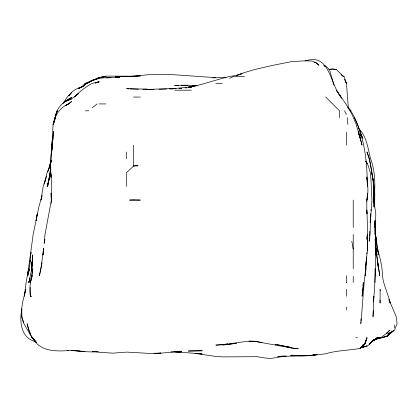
<?xml version="1.0" encoding="UTF-8"?>
<svg xmlns="http://www.w3.org/2000/svg" width="418" height="418" viewBox="0 0 418 418"><rect width="100%" height="100%" fill="white"/><g stroke="black" fill="none" stroke-linecap="round" stroke-linejoin="round"><path stroke-width="0.63" d="M375.594 248.156L375.594 255.022L375.427 227.549L375.395 234.42L376.127 240.036M369.836 231.295L369.695 235.668M51.44 201.33L51.78 186.344L50.709 172.608L51.027 176.495C49.549 161.421 52.48 146.399 53.525 131.398L52.104 147.632M50.855 162.618L51.027 154.827L52.02 146.384M358.743 128.723C366.957 136.639 367.819 148.515 370.661 158.871C374.727 169.823 375.244 181.663 374.57 193.21L374.528 186.344L374.638 205.698L374.147 200.081L374.533 205.698L373.833 199.903L373.833 185.273L373.164 179.474L373.833 186.344L373.833 193.21M374.643 206.947L373.833 199.527L373.995 206.947L373.833 186.177L373.833 199.903L375.772 213.812L375.395 234.42L378.713 255.022L377.093 248.156C380.014 257.086 382.256 266.182 382.496 275.629C383.374 285.243 388.259 293.744 390.161 303.102L388.933 299.664M43.509 251.275L43.577 248.156L43.033 255.022L43.258 252.524M374.774 234.42L375.312 220.683L374.946 227.549L374.873 220.683L375.881 248.156L375.516 268.758L374.512 289.366L373.478 301.885L373.833 296.231L373.044 316.839L373.253 310.595M380.108 290.615L380.14 289.366L380.082 303.102L380.025 299.978M30.174 261.893L30.368 255.022L33.163 234.42L38.837 206.947L42.009 195.708M366.555 256.898L365.99 268.758L365.207 275.629L365.766 268.758C363.362 287.004 362.578 305.391 360.833 323.704L360.891 322.456M51.67 193.21L51.304 201.246L51.069 193.21L51.398 200.081L45.003 234.42L44.162 243.401L44.914 239.415M370.761 214.439L370.515 220.683L371.931 200.081L370.965 179.474L370.301 172.608L368.279 165.737L366.069 161.149M360.948 321.207L361.058 318.709M370.134 222.554L370.599 213.812L370.04 234.42L369.188 241.285L369.585 236.917M374.915 282.495L375.165 268.758L375.291 275.629M367.129 236.191L366.962 239.148C368.373 226.148 366.278 213.117 366.899 200.081L367.699 193.21L366.785 201.33M370.965 210.693L371.032 209.444M51.1 162.471L51.205 160.674M51.869 151.379L52.025 148.881M362.965 287.49L362.092 296.231L362.97 289.366L363.273 282.495L363.043 286.241M366.199 260.644L365.436 268.758L367.636 248.156L367.218 237.539M373.833 186.794L373.859 186.344C372.077 174.844 371.074 162.968 366.988 152L369.528 158.871L372.945 178.852M373.467 191.961L373.833 186.344M50.447 171.359L50.792 166.986M51.121 203.582L51.215 202.416M25.566 290.615L25.676 289.366M52.036 143.886L51.404 152L52.041 146.384M52.145 142.637L52.537 138.264L51.748 145.135L51.545 153.249L53.065 124.527L55.009 117.662L54.721 119.532M25.488 290.615L25.602 289.366M52.26 145.135L52.882 138.264M43.367 251.275L43.65 248.156L40.938 268.758L39.397 275.629L42.061 262.514M51.795 149.503L52.025 147.005M50.473 171.359L50.782 168.235L50.008 172.608M50.557 171.354L50.761 169.473M30.279 287.495L30.425 296.231L31.407 296.231L30.425 296.231C28.414 286.821 31.993 277.97 32.573 268.758L31.82 277.5M50.813 167.613L47.662 186.344L50.348 172.608L48.943 179.474M30.279 260.08L29.412 268.758L27.818 275.629L29.396 269.385M367.208 250.722L367.537 248.156L367.234 234.42M54.471 120.781L54.904 117.662L57.276 110.791L55.213 117.662C56.028 108.147 63.499 101.349 71.635 97.425L64.764 101.746L63.536 103.053M51.91 149.503L52.083 148.254M50.761 169.4L50.306 172.608L50.824 169.509M366.962 199.715C368.551 192.395 367.887 184.928 366.795 177.603M366.753 253.836L366.962 252.644M31.402 271.256L31.867 268.758L31.742 261.893L31.721 268.758L28.936 282.495L29.887 278.127M49.199 178.852L49.93 175.105M50.176 173.857L50.421 172.608M46.67 176.041L44.162 184.035L47.103 172.608L50.113 165.737L48.389 170.314M51.027 160.366L49.826 165.737L51.027 160.799L47.72 171.981M42.056 195.708L41.058 200.081L43.195 186.344L45.614 179.474M29.861 278.127L28.868 282.495L29.96 278.106M48.953 179.474L47.192 186.344L49.078 179.474M22.023 308.719C19.035 320.721 20.963 338.596 35.577 341.553M31.078 252.524L30.425 255.022L31.198 252.733M54.878 119.532L53.41 124.527C54.35 115.478 60.145 107.395 68.604 103.925L65.312 105.832L71.635 101.517L68.667 103.925M361.601 346.726L364.611 344.312L366.962 338.162L364.668 344.312L360.097 348.335L364.715 344.312L366.962 337.441L364.668 344.312L360.097 348.387C348.69 350.524 336.965 350.378 325.753 353.738C314.393 355.237 302.857 356.711 291.414 355.164L305.15 355.843L277.677 356.429L284.548 355.937M30.425 254.761L27.499 275.629L28.638 268.758L26.12 282.495L24.338 296.231L25.733 289.366L22.431 303.102L21.553 309.968L21.762 316.839L23.56 322.989L31.768 337.441L36.016 342.128L31.768 337.441M55.427 117.662L53.065 124.527L54.878 119.376M63.055 103.445L67.241 97.054L71.635 92.514L68.97 95.696M83.166 86.265L85.371 83.297L99.108 77.607L105.973 76.102L133.446 76.207L147.183 74.806L167.79 74.284L215.866 77.691M83.187 86.265L85.371 83.318L82.513 86.526M68.97 95.586C71.776 90.946 76.86 88.313 81.938 86.897M390.093 330.575L389.294 330.575L387.57 332.592L380.699 337.791L374.403 339.829L380.699 337.441L372.114 341.145L373.833 340.581L378.624 337.441L371.545 341.475L373.833 340.592L377.229 337.441L373.833 340.581L371.957 341.166M389.294 330.575L387.57 332.498L386.425 333.109M390.443 332.765L387.57 335.837L380.699 338.037L376.952 338.423M390.673 332.874L387.57 336.098L380.699 338.037M83.621 85.685L85.371 83.882L81.709 87.247M390.673 332.832L387.57 335.994L390.741 333.073M373.833 339.902L369.204 344.312L373.833 339.338L369.455 344.312L366.962 346.235L360.718 347.755L366.962 345.905L360.097 348.157M133.446 165.737L138.097 165.737L133.446 166.165L126.581 172.608L126.581 186.344M391.65 332.242L393.009 330.988M83.898 85.727L85.371 84.509L81.672 87.048M92.237 107.807L97.18 103.925M372.778 340.68L373.833 340.022L372.778 340.618M99.108 78.333L92.237 80.287L87.346 83.318L92.237 80.298L99.108 78.333L105.973 77.649L119.71 77.387L115.342 77.549M92.237 80.287L78.5 88.7L81.938 86.981L78.5 88.24L84.227 85.763M99.108 77.607L92.812 80.59L99.108 77.555L105.973 76.551L99.73 77.513M229.602 78.328L233.578 76.452L244.525 76.452M91.087 81.332L86.474 83.318L91.087 81.353M95.576 83.078L99.108 81.604L95.518 82.889M71.635 99.056L64.764 101.71L71.635 98.721L78.5 93.559L74.409 97.054C79.692 91.678 85.497 86.808 92.237 83.354L99.108 81.844L95.518 82.952M383.128 337.441L387.57 335.837L393.897 330.575L387.57 334.086L394.435 330.413L397.1 323.704L396.301 316.839L388.991 299.664M241.62 73.876L236.468 75.527L243.339 72.91L254.51 69.587L270.812 65.751L291.414 61.645L305.15 60.803L312.021 61.065L316.207 62.716L318.887 65.276L316.024 62.716L314.305 62.319M242.09 73.683L236.468 75.303L229.602 76.484C215.777 79.781 202.39 84.786 188.393 87.44L191.512 86.944L188.393 86.928L191.512 87.059M315.768 354.673L312.021 355.629L305.15 355.781L317.016 354.683M305.15 61.049C329.619 52.328 329.886 83.694 340.665 96.605L336.349 90.189C342.352 98.956 348.941 107.426 353.226 117.228L356.261 124.527L362.035 145.135L360.358 138.264L358.895 134.23M315.141 354.663L312.021 355.321L317.016 354.673M228.792 344.312L236.468 343.209L222.731 345.148M328.982 69.378L332.623 68.761L336.359 69.587L343.429 76.452L343.983 76.452L346.36 83.318L344.662 79.316M227.732 343.789L222.731 344.584M191.512 86.918L174.656 88.475L147.183 89.421L154.054 89.395M185.268 87.963L186.517 87.848M286.419 355.953L270.812 358.456L265.393 358.043L257.075 356.69L222.731 356.899L215.866 356.481L195.258 353.414L202.129 353.91L174.656 351.804L180.9 352.113L170.91 351.966M290.165 355.613L291.414 355.504M222.11 344.631L215.866 345.101C229.691 344.777 243.208 340.466 257.075 341.36L248.956 341.051M172.159 88.82L175.905 88.527M180.278 88.391L181.527 88.318L179.029 88.412M212.741 77.858L225.856 77.534M179.651 88.397L181.527 88.302M105.973 77.947L110.969 77.722M170.288 88.825L175.905 88.621L169.661 88.825L174.656 88.726M129.078 76.358L119.71 76.64L140.317 75.966L130.949 76.29M180.278 88.407L181.527 88.37M159.049 89.248L166.542 89.055M98.481 351.752C89.483 352.348 80.575 351.261 71.635 350.493C60.051 351.031 47.009 352.343 37.474 344.312L32.405 337.441L36.167 342.19M142.815 89.248L147.183 89.154L126.581 88.679L129.078 88.825M119.71 76.358L115.258 76.452L127.824 76.311M67.261 350.31L68.51 350.305M328.773 69.587L336.359 69.587M215.866 83.318L222.345 83.318M174.656 90.189L191.35 90.189M133.446 97.054L140.317 97.054M99.108 103.925L105.973 103.925M85.371 110.791L88.867 110.791M355.791 337.441L357.4 337.441M362.808 344.312L364.715 344.312M181.527 351.287L179.651 351.256L181.527 351.256C172.336 351.595 163.286 353.586 154.054 353.294L160.92 353.079L154.054 353.68L126.581 352.102L112.844 353.168L99.108 352.238L92.237 351.298L95.983 351.538M126.581 76.295L127.824 76.332M138.442 89.243L130.327 88.898M187.766 85.471L181.527 85.251L186.517 85.491M178.402 85.481L174.656 85.345L188.393 85.183L197.134 85.868M83.046 351.329L84.791 351.423L71.635 350.493M192.761 85.747L195.258 85.894M74.132 350.514L77.252 350.796M292.041 347.99L298.285 348.764L291.414 347.99L257.075 341.762L262.07 342.405M78.5 350.911L80.141 351.177M323.882 65.595L325.753 66.034L329.525 69.587L333.956 85.194M286.419 346.684L291.414 347.912M324.504 66.086L325.753 66.457L324.039 65.652M341.177 74.796L343.983 76.452M341.95 75.459L343.429 76.452M325.753 97.054L339.489 110.791L339.489 117.662M347.598 107.16C354.015 113.748 356.92 122.918 360.008 131.398L362.74 138.264L360.097 132.302M32.557 337.441L33.738 338.826M36.1 342.19C30.911 337.326 28.612 330.471 27.128 323.704L29.056 330.575L30.425 333.501M344.594 110.791L346.36 114.459M354.375 117.662L357.547 124.527L360.097 131.754L361.1 136.487M345.038 79.995L346.459 83.318L348.44 108.92M360.097 137.632L360.363 138.264M366.058 161.567L366.962 163.72M346.214 282.495L346.36 282.887L346.36 275.629M23.56 322.346L21.861 316.839L21.773 309.968M375.118 239.483L375.437 240.684L375.118 239.415M371.477 172.608L373.169 179.474L373.833 184.615L373.075 179.474M361.063 136.508L360.097 132.412C366.173 149.743 366.957 168.188 367.495 186.344L366.779 176.845M351.784 241.285L353.226 249.133M376.022 237.539L377.067 247.529M377.663 261.893L379.774 275.629L377.663 261.893L378.405 268.758L376.717 255.022L377.579 261.266M375.531 243.783L376.984 255.022L376.399 251.275M376.007 248.778L376.2 250.027M375.118 228.798L376.216 240.036M366.811 210.803L367.067 213.812L366.79 209.893M51.205 177.765L50.876 173.757M367.234 240.151L367.636 248.156M373.169 179.474L373.833 187.672M375.165 240.036L375.348 243.161L375.254 241.285M373.467 194.427L373.833 199.903M367.354 241.285L367.218 238.788L367.349 241.285M347.52 117.662L347.807 124.527M373.708 193.21L373.833 198.284M394.435 324.99L394.435 327.968M353.226 200.081L353.226 227.549M353.226 234.42L353.226 268.758M353.226 276.371L353.226 282.495M346.36 132.177L346.36 145.135M346.36 289.366L346.36 296.231M346.36 307.026L346.36 309.968M133.446 145.135L133.446 166.165M126.581 152L126.581 158.871M51.56 152L51.56 155.747L51.56 152M374.737 193.21L374.695 200.081L374.747 193.21L374.063 186.344L374.737 193.21M32.719 255.022L32.547 261.893L31.721 268.758L32.547 261.893L32.719 255.022M37.286 213.812L36.079 220.683L37.296 213.812M32.092 275.629L30.425 282.495L32.097 275.629M194.009 86.547L192.761 86.745L194.009 86.542M202.129 350.77L188.393 351.005L202.129 350.77M133.446 199.945L129.549 200.081L140.317 200.081L133.446 199.945M350.927 110.791L348.178 108.178L350.927 110.791M195.258 85.591L192.761 85.585L195.258 85.591M291.414 347.562L275.164 344.312L291.414 347.562M360.097 130.98L359.261 129.988L360.097 130.98M341.485 98.115L340.858 97.054L341.485 98.115M366.962 163.569L365.917 161.217L366.962 163.569M360.097 138.128L358.351 131.398L360.097 138.128"/></g></svg>
